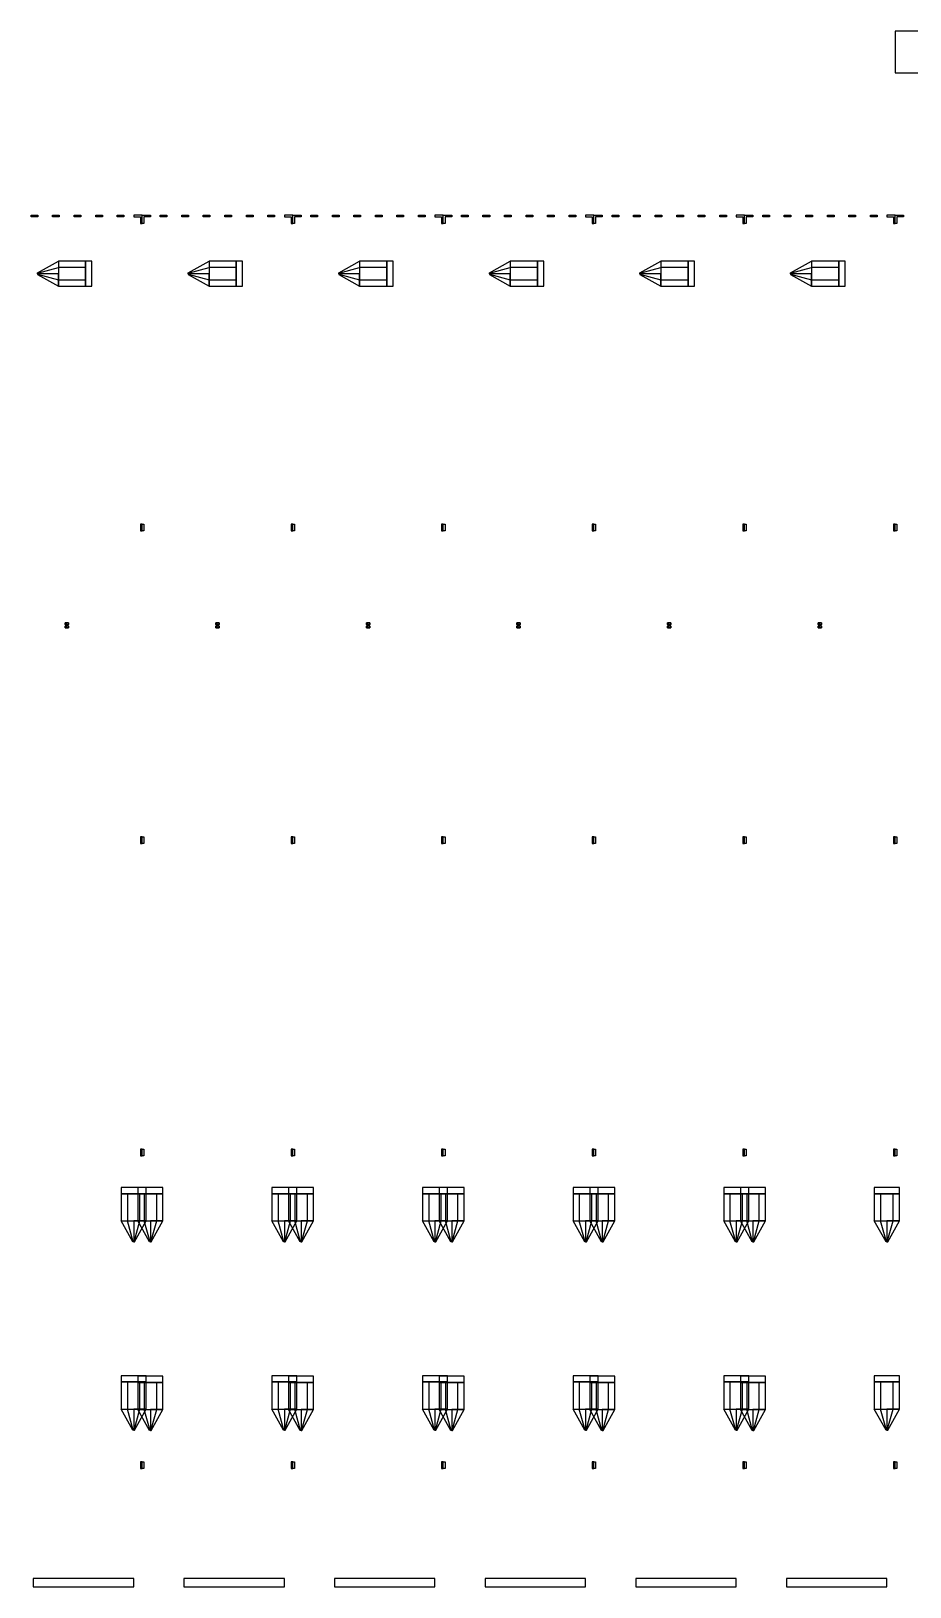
# Model space of a CAD drawing. Extents: x -50899 to 50899, y -48295 to 50898.
# Drawn here: x 4974 to 15475, y -29475 to -10875 of the extents above; entities that cross this region are included whole.
import ezdxf

# ---------------------------------------------------------------- set-up
doc = ezdxf.new("R2010")
doc.units = 0
doc.layers.add('GAP', color=1, linetype='continuous')
doc.layers.add('PIN', color=3, linetype='continuous')

# ---------------------------------------------------------------- blocks, each defined once
blk = doc.blocks.new('Q18GAP')
for points in [[(2500, 25350), (2250, 25350), (2250, 25360), (2500, 25500), (2500, 25350)], [(2500, 25350), (2250, 25350), (2250, 25360), (2500, 25500), (2500, 25350)], [(2825, 25500), (2500, 25500), (2500, 25200), (2825, 25200), (2825, 25500)], [(2825, 25500), (2500, 25500), (2500, 25200), (2825, 25200), (2825, 25500)], [(2900, 25500), (2825, 25500), (2825, 25200), (2900, 25200), (2900, 25500)], [(2900, 25500), (2825, 25500), (2825, 25200), (2900, 25200), (2900, 25500)], [(2500, 25350), (2250, 25350), (2250, 25340), (2500, 25200), (2500, 25350)], [(2500, 25350), (2250, 25350), (2250, 25340), (2500, 25200), (2500, 25350)], [(3250, 14425), (3250, 14350), (3550, 14350), (3550, 14425), (3250, 14425)], [(3250, 14425), (3250, 14350), (3550, 14350), (3550, 14425), (3250, 14425)], [(3250, 14350), (3250, 14025), (3550, 14025), (3550, 14350), (3250, 14350)], [(3250, 14350), (3250, 14025), (3550, 14025), (3550, 14350), (3250, 14350)], [(3400, 14025), (3400, 13775), (3390, 13775), (3250, 14025), (3400, 14025)], [(3400, 14025), (3400, 13775), (3390, 13775), (3250, 14025), (3400, 14025)], [(3400, 14025), (3400, 13775), (3410, 13775), (3550, 14025), (3400, 14025)], [(3400, 14025), (3400, 13775), (3410, 13775), (3550, 14025), (3400, 14025)], [(3250, 12175), (3250, 12100), (3550, 12100), (3550, 12175), (3250, 12175)], [(3250, 12175), (3250, 12100), (3550, 12100), (3550, 12175), (3250, 12175)], [(3250, 12100), (3250, 11775), (3550, 11775), (3550, 12100), (3250, 12100)], [(3250, 12100), (3250, 11775), (3550, 11775), (3550, 12100), (3250, 12100)], [(3400, 11775), (3400, 11525), (3390, 11525), (3250, 11775), (3400, 11775)], [(3400, 11775), (3400, 11525), (3390, 11525), (3250, 11775), (3400, 11775)], [(3400, 11775), (3400, 11525), (3410, 11525), (3550, 11775), (3400, 11775)], [(3400, 11775), (3400, 11525), (3410, 11525), (3550, 11775), (3400, 11775)]]:
    blk.add_lwpolyline(points)
blk = doc.blocks.new('Q18PIN')
for points in [[(2500, 25350), (2250, 25350), (2250, 25355), (2500, 25425), (2500, 25350)], [(2500, 25350), (2250, 25350), (2250, 25355), (2500, 25425), (2500, 25350)], [(2500, 25350), (2250, 25350), (2250, 25345), (2500, 25275), (2500, 25350)], [(2500, 25350), (2250, 25350), (2250, 25345), (2500, 25275), (2500, 25350)], [(2825, 25425), (2500, 25425), (2500, 25275), (2825, 25275), (2825, 25425)], [(2825, 25425), (2500, 25425), (2500, 25275), (2825, 25275), (2825, 25425)], [(3325, 14350), (3325, 14025), (3475, 14025), (3475, 14350), (3325, 14350)], [(3325, 14350), (3325, 14025), (3475, 14025), (3475, 14350), (3325, 14350)], [(3400, 14025), (3400, 13775), (3395, 13775), (3325, 14025), (3400, 14025)], [(3400, 14025), (3400, 13775), (3395, 13775), (3325, 14025), (3400, 14025)], [(3400, 14025), (3400, 13775), (3405, 13775), (3475, 14025), (3400, 14025)], [(3400, 14025), (3400, 13775), (3405, 13775), (3475, 14025), (3400, 14025)], [(3325, 12100), (3325, 11775), (3475, 11775), (3475, 12100), (3325, 12100)], [(3325, 12100), (3325, 11775), (3475, 11775), (3475, 12100), (3325, 12100)], [(3400, 11775), (3400, 11525), (3395, 11525), (3325, 11775), (3400, 11775)], [(3400, 11775), (3400, 11525), (3395, 11525), (3325, 11775), (3400, 11775)], [(3400, 11775), (3400, 11525), (3405, 11525), (3475, 11775), (3400, 11775)], [(3400, 11775), (3400, 11525), (3405, 11525), (3475, 11775), (3400, 11775)]]:
    blk.add_lwpolyline(points)
blk = doc.blocks.new('Q19')
at = {"layer": 'GAP'}
for points in [[(374, 26050), (454, 26050), (454, 26030), (374, 26030), (374, 26050)], [(631, 26050), (711, 26050), (711, 26030), (631, 26030), (631, 26050)], [(889, 26050), (969, 26050), (969, 26030), (889, 26030), (889, 26050)], [(1146, 26050), (1226, 26050), (1226, 26030), (1146, 26030), (1146, 26050)], [(1403, 26050), (1483, 26050), (1483, 26030), (1403, 26030), (1403, 26050)], [(1700, 26050), (1600, 26050), (1600, 26030), (1680, 26030), (1680, 25950), (1700, 25950), (1700, 26050)], [(1700, 22274), (1700, 22354), (1680, 22354), (1680, 22274), (1700, 22274)], [(1700, 18539), (1700, 18619), (1680, 18619), (1680, 18539), (1700, 18539)], [(1700, 14803), (1700, 14883), (1680, 14883), (1680, 14803), (1700, 14803)], [(1700, 11067), (1700, 11147), (1680, 11147), (1680, 11067), (1700, 11067)]]:
    blk.add_lwpolyline(points, dxfattribs=at)
blk = doc.blocks.new('Q19GAP')
for points in [[(2500, 25350), (2250, 25350), (2250, 25360), (2500, 25500), (2500, 25350)], [(2500, 25350), (2250, 25350), (2250, 25360), (2500, 25500), (2500, 25350)], [(2825, 25500), (2500, 25500), (2500, 25200), (2825, 25200), (2825, 25500)], [(2825, 25500), (2500, 25500), (2500, 25200), (2825, 25200), (2825, 25500)], [(2900, 25500), (2825, 25500), (2825, 25200), (2900, 25200), (2900, 25500)], [(2900, 25500), (2825, 25500), (2825, 25200), (2900, 25200), (2900, 25500)], [(2500, 25350), (2250, 25350), (2250, 25340), (2500, 25200), (2500, 25350)], [(2500, 25350), (2250, 25350), (2250, 25340), (2500, 25200), (2500, 25350)], [(780, 21156), (780, 21176), (780, 21176), (780, 21156), (780, 21156)], [(820, 21176), (820, 21176), (780, 21176), (780, 21176), (820, 21176)], [(798, 21146), (780, 21156), (780, 21156), (797, 21146), (798, 21146)], [(780, 21134), (800, 21144), (799, 21144), (780, 21134), (780, 21134)], [(780, 21114), (780, 21134), (780, 21134), (780, 21114), (780, 21114)], [(820, 21114), (820, 21114), (780, 21114), (780, 21114), (820, 21114)], [(803, 21146), (803, 21146), (797, 21146), (797, 21146), (803, 21146)], [(800, 21144), (800, 21146), (799, 21146), (799, 21144), (800, 21144)], [(800, 21144), (800, 21146), (801, 21146), (801, 21144), (800, 21144)], [(820, 21134), (800, 21144), (801, 21144), (820, 21134), (820, 21134)], [(802, 21146), (820, 21156), (820, 21156), (803, 21146), (802, 21146)], [(820, 21156), (820, 21176), (820, 21176), (820, 21156), (820, 21156)], [(820, 21114), (820, 21134), (820, 21134), (820, 21114), (820, 21114)], [(3250, 14425), (3250, 14350), (3550, 14350), (3550, 14425), (3250, 14425)], [(3250, 14425), (3250, 14350), (3550, 14350), (3550, 14425), (3250, 14425)], [(3250, 14350), (3250, 14025), (3550, 14025), (3550, 14350), (3250, 14350)], [(3250, 14350), (3250, 14025), (3550, 14025), (3550, 14350), (3250, 14350)], [(3400, 14025), (3400, 13775), (3390, 13775), (3250, 14025), (3400, 14025)], [(3400, 14025), (3400, 13775), (3390, 13775), (3250, 14025), (3400, 14025)], [(3400, 14025), (3400, 13775), (3410, 13775), (3550, 14025), (3400, 14025)], [(3400, 14025), (3400, 13775), (3410, 13775), (3550, 14025), (3400, 14025)], [(3250, 12175), (3250, 12100), (3550, 12100), (3550, 12175), (3250, 12175)], [(3250, 12175), (3250, 12100), (3550, 12100), (3550, 12175), (3250, 12175)], [(3250, 12100), (3250, 11775), (3550, 11775), (3550, 12100), (3250, 12100)], [(3250, 12100), (3250, 11775), (3550, 11775), (3550, 12100), (3250, 12100)], [(3400, 11775), (3400, 11525), (3390, 11525), (3250, 11775), (3400, 11775)], [(3400, 11775), (3400, 11525), (3390, 11525), (3250, 11775), (3400, 11775)], [(3400, 11775), (3400, 11525), (3410, 11525), (3550, 11775), (3400, 11775)], [(3400, 11775), (3400, 11525), (3410, 11525), (3550, 11775), (3400, 11775)], [(400, 9750), (400, 9650), (1600, 9650), (1600, 9750), (400, 9750)]]:
    blk.add_lwpolyline(points)
blk = doc.blocks.new('Q19PIN')
for points in [[(2500, 25350), (2250, 25350), (2250, 25355), (2500, 25425), (2500, 25350)], [(2500, 25350), (2250, 25350), (2250, 25355), (2500, 25425), (2500, 25350)], [(2500, 25350), (2250, 25350), (2250, 25345), (2500, 25275), (2500, 25350)], [(2500, 25350), (2250, 25350), (2250, 25345), (2500, 25275), (2500, 25350)], [(2825, 25425), (2500, 25425), (2500, 25275), (2825, 25275), (2825, 25425)], [(2825, 25425), (2500, 25425), (2500, 25275), (2825, 25275), (2825, 25425)], [(820, 21156.2), (820, 21176.2), (780, 21176.2), (780, 21156.2), (820, 21156.2)], [(800, 21146.2), (800, 21156.2), (780, 21156.2), (797.5, 21146.2), (800, 21146.2)], [(800, 21134), (800, 21144), (799.605, 21144), (780, 21134), (800, 21134)], [(820, 21114), (820, 21134), (780, 21134), (780, 21114), (820, 21114)], [(800.395, 21144), (800.395, 21146), (799.605, 21146), (799.605, 21144), (800.395, 21144)], [(800, 21146.2), (800, 21156.2), (820, 21156.2), (802.5, 21146.2), (800, 21146.2)], [(800, 21134), (800, 21144), (800.395, 21144), (820, 21134), (800, 21134)], [(3325, 14350), (3325, 14025), (3475, 14025), (3475, 14350), (3325, 14350)], [(3325, 14350), (3325, 14025), (3475, 14025), (3475, 14350), (3325, 14350)], [(3400, 14025), (3400, 13775), (3395, 13775), (3325, 14025), (3400, 14025)], [(3400, 14025), (3400, 13775), (3395, 13775), (3325, 14025), (3400, 14025)], [(3400, 14025), (3400, 13775), (3405, 13775), (3475, 14025), (3400, 14025)], [(3400, 14025), (3400, 13775), (3405, 13775), (3475, 14025), (3400, 14025)], [(3325, 12100), (3325, 11775), (3475, 11775), (3475, 12100), (3325, 12100)], [(3325, 12100), (3325, 11775), (3475, 11775), (3475, 12100), (3325, 12100)], [(3400, 11775), (3400, 11525), (3395, 11525), (3325, 11775), (3400, 11775)], [(3400, 11775), (3400, 11525), (3395, 11525), (3325, 11775), (3400, 11775)], [(3400, 11775), (3400, 11525), (3405, 11525), (3475, 11775), (3400, 11775)], [(3400, 11775), (3400, 11525), (3405, 11525), (3475, 11775), (3400, 11775)]]:
    blk.add_lwpolyline(points)
blk = doc.blocks.new('Q20')
at = {"layer": 'GAP'}
for points in [[(-100, 26050), (0, 26050), (0, 26030), (-80, 26030), (-80, 25950), (-100, 25950), (-100, 26050)], [(117, 26050), (197, 26050), (197, 26030), (117, 26030), (117, 26050)], [(374, 26050), (454, 26050), (454, 26030), (374, 26030), (374, 26050)], [(631, 26050), (711, 26050), (711, 26030), (631, 26030), (631, 26050)], [(889, 26050), (969, 26050), (969, 26030), (889, 26030), (889, 26050)], [(1146, 26050), (1226, 26050), (1226, 26030), (1146, 26030), (1146, 26050)], [(1403, 26050), (1483, 26050), (1483, 26030), (1403, 26030), (1403, 26050)], [(1700, 26050), (1600, 26050), (1600, 26030), (1680, 26030), (1680, 25950), (1700, 25950), (1700, 26050)], [(-100, 22274), (-100, 22354), (-80, 22354), (-80, 22274), (-100, 22274)], [(1700, 22274), (1700, 22354), (1680, 22354), (1680, 22274), (1700, 22274)], [(-100, 18539), (-100, 18619), (-80, 18619), (-80, 18539), (-100, 18539)], [(1700, 18539), (1700, 18619), (1680, 18619), (1680, 18539), (1700, 18539)], [(-100, 14803), (-100, 14883), (-80, 14883), (-80, 14803), (-100, 14803)], [(1700, 14803), (1700, 14883), (1680, 14883), (1680, 14803), (1700, 14803)], [(-100, 11067), (-100, 11147), (-80, 11147), (-80, 11067), (-100, 11067)], [(1700, 11067), (1700, 11147), (1680, 11147), (1680, 11067), (1700, 11067)]]:
    blk.add_lwpolyline(points, dxfattribs=at)
blk = doc.blocks.new('Q20GAP')
for points in [[(2500, 25350), (2250, 25350), (2250, 25360), (2500, 25500), (2500, 25350)], [(2500, 25350), (2250, 25350), (2250, 25360), (2500, 25500), (2500, 25350)], [(2825, 25500), (2500, 25500), (2500, 25200), (2825, 25200), (2825, 25500)], [(2825, 25500), (2500, 25500), (2500, 25200), (2825, 25200), (2825, 25500)], [(2900, 25500), (2825, 25500), (2825, 25200), (2900, 25200), (2900, 25500)], [(2900, 25500), (2825, 25500), (2825, 25200), (2900, 25200), (2900, 25500)], [(2500, 25350), (2250, 25350), (2250, 25340), (2500, 25200), (2500, 25350)], [(2500, 25350), (2250, 25350), (2250, 25340), (2500, 25200), (2500, 25350)], [(780, 21156), (780, 21176), (780, 21176), (780, 21156), (780, 21156)], [(820, 21176), (820, 21176), (780, 21176), (780, 21176), (820, 21176)], [(798, 21146), (780, 21156), (780, 21156), (797, 21146), (798, 21146)], [(780, 21134), (800, 21144), (799, 21144), (780, 21134), (780, 21134)], [(780, 21114), (780, 21134), (780, 21134), (780, 21114), (780, 21114)], [(820, 21114), (820, 21114), (780, 21114), (780, 21114), (820, 21114)], [(803, 21146), (803, 21146), (797, 21146), (797, 21146), (803, 21146)], [(800, 21144), (800, 21146), (799, 21146), (799, 21144), (800, 21144)], [(800, 21144), (800, 21146), (801, 21146), (801, 21144), (800, 21144)], [(820, 21134), (800, 21144), (801, 21144), (820, 21134), (820, 21134)], [(802, 21146), (820, 21156), (820, 21156), (803, 21146), (802, 21146)], [(820, 21156), (820, 21176), (820, 21176), (820, 21156), (820, 21156)], [(820, 21114), (820, 21134), (820, 21134), (820, 21114), (820, 21114)], [(3250, 14425), (3250, 14350), (3550, 14350), (3550, 14425), (3250, 14425)], [(3250, 14425), (3250, 14350), (3550, 14350), (3550, 14425), (3250, 14425)], [(3250, 14350), (3250, 14025), (3550, 14025), (3550, 14350), (3250, 14350)], [(3250, 14350), (3250, 14025), (3550, 14025), (3550, 14350), (3250, 14350)], [(3400, 14025), (3400, 13775), (3390, 13775), (3250, 14025), (3400, 14025)], [(3400, 14025), (3400, 13775), (3390, 13775), (3250, 14025), (3400, 14025)], [(3400, 14025), (3400, 13775), (3410, 13775), (3550, 14025), (3400, 14025)], [(3400, 14025), (3400, 13775), (3410, 13775), (3550, 14025), (3400, 14025)], [(3250, 12175), (3250, 12100), (3550, 12100), (3550, 12175), (3250, 12175)], [(3250, 12175), (3250, 12100), (3550, 12100), (3550, 12175), (3250, 12175)], [(3250, 12100), (3250, 11775), (3550, 11775), (3550, 12100), (3250, 12100)], [(3250, 12100), (3250, 11775), (3550, 11775), (3550, 12100), (3250, 12100)], [(3400, 11775), (3400, 11525), (3390, 11525), (3250, 11775), (3400, 11775)], [(3400, 11775), (3400, 11525), (3390, 11525), (3250, 11775), (3400, 11775)], [(3400, 11775), (3400, 11525), (3410, 11525), (3550, 11775), (3400, 11775)], [(3400, 11775), (3400, 11525), (3410, 11525), (3550, 11775), (3400, 11775)], [(400, 9750), (400, 9650), (1600, 9650), (1600, 9750), (400, 9750)]]:
    blk.add_lwpolyline(points)
blk = doc.blocks.new('Q20PIN')
for points in [[(2500, 25350), (2250, 25350), (2250, 25355), (2500, 25425), (2500, 25350)], [(2500, 25350), (2250, 25350), (2250, 25355), (2500, 25425), (2500, 25350)], [(2500, 25350), (2250, 25350), (2250, 25345), (2500, 25275), (2500, 25350)], [(2500, 25350), (2250, 25350), (2250, 25345), (2500, 25275), (2500, 25350)], [(2825, 25425), (2500, 25425), (2500, 25275), (2825, 25275), (2825, 25425)], [(2825, 25425), (2500, 25425), (2500, 25275), (2825, 25275), (2825, 25425)], [(820, 21156.15), (820, 21176.15), (780, 21176.15), (780, 21156.15), (820, 21156.15)], [(800, 21146.15), (800, 21156.15), (780, 21156.15), (797.5, 21146.15), (800, 21146.15)], [(800, 21134), (800, 21144), (799.605, 21144), (780, 21134), (800, 21134)], [(820, 21114), (820, 21134), (780, 21134), (780, 21114), (820, 21114)], [(800.395, 21144), (800.395, 21146), (799.605, 21146), (799.605, 21144), (800.395, 21144)], [(800, 21146.15), (800, 21156.15), (820, 21156.15), (802.5, 21146.15), (800, 21146.15)], [(800, 21134), (800, 21144), (800.395, 21144), (820, 21134), (800, 21134)], [(3325, 14350), (3325, 14025), (3475, 14025), (3475, 14350), (3325, 14350)], [(3325, 14350), (3325, 14025), (3475, 14025), (3475, 14350), (3325, 14350)], [(3400, 14025), (3400, 13775), (3395, 13775), (3325, 14025), (3400, 14025)], [(3400, 14025), (3400, 13775), (3395, 13775), (3325, 14025), (3400, 14025)], [(3400, 14025), (3400, 13775), (3405, 13775), (3475, 14025), (3400, 14025)], [(3400, 14025), (3400, 13775), (3405, 13775), (3475, 14025), (3400, 14025)], [(3325, 12100), (3325, 11775), (3475, 11775), (3475, 12100), (3325, 12100)], [(3325, 12100), (3325, 11775), (3475, 11775), (3475, 12100), (3325, 12100)], [(3400, 11775), (3400, 11525), (3395, 11525), (3325, 11775), (3400, 11775)], [(3400, 11775), (3400, 11525), (3395, 11525), (3325, 11775), (3400, 11775)], [(3400, 11775), (3400, 11525), (3405, 11525), (3475, 11775), (3400, 11775)], [(3400, 11775), (3400, 11525), (3405, 11525), (3475, 11775), (3400, 11775)]]:
    blk.add_lwpolyline(points)
blk = doc.blocks.new('Q21')
at = {"layer": 'GAP'}
for points in [[(-100, 26050), (0, 26050), (0, 26030), (-80, 26030), (-80, 25950), (-100, 25950), (-100, 26050)], [(117, 26050), (197, 26050), (197, 26030), (117, 26030), (117, 26050)], [(374, 26050), (454, 26050), (454, 26030), (374, 26030), (374, 26050)], [(631, 26050), (711, 26050), (711, 26030), (631, 26030), (631, 26050)], [(889, 26050), (969, 26050), (969, 26030), (889, 26030), (889, 26050)], [(1146, 26050), (1226, 26050), (1226, 26030), (1146, 26030), (1146, 26050)], [(1403, 26050), (1483, 26050), (1483, 26030), (1403, 26030), (1403, 26050)], [(1700, 26050), (1600, 26050), (1600, 26030), (1680, 26030), (1680, 25950), (1700, 25950), (1700, 26050)], [(-100, 22274), (-100, 22354), (-80, 22354), (-80, 22274), (-100, 22274)], [(1700, 22274), (1700, 22354), (1680, 22354), (1680, 22274), (1700, 22274)], [(-100, 18539), (-100, 18619), (-80, 18619), (-80, 18539), (-100, 18539)], [(1700, 18539), (1700, 18619), (1680, 18619), (1680, 18539), (1700, 18539)], [(-100, 14803), (-100, 14883), (-80, 14883), (-80, 14803), (-100, 14803)], [(1700, 14803), (1700, 14883), (1680, 14883), (1680, 14803), (1700, 14803)], [(-100, 11067), (-100, 11147), (-80, 11147), (-80, 11067), (-100, 11067)], [(1700, 11067), (1700, 11147), (1680, 11147), (1680, 11067), (1700, 11067)]]:
    blk.add_lwpolyline(points, dxfattribs=at)
blk = doc.blocks.new('Q21GAP')
for points in [[(2500, 25350), (2250, 25350), (2250, 25360), (2500, 25500), (2500, 25350)], [(2500, 25350), (2250, 25350), (2250, 25360), (2500, 25500), (2500, 25350)], [(2825, 25500), (2500, 25500), (2500, 25200), (2825, 25200), (2825, 25500)], [(2825, 25500), (2500, 25500), (2500, 25200), (2825, 25200), (2825, 25500)], [(2900, 25500), (2825, 25500), (2825, 25200), (2900, 25200), (2900, 25500)], [(2900, 25500), (2825, 25500), (2825, 25200), (2900, 25200), (2900, 25500)], [(2500, 25350), (2250, 25350), (2250, 25340), (2500, 25200), (2500, 25350)], [(2500, 25350), (2250, 25350), (2250, 25340), (2500, 25200), (2500, 25350)], [(780, 21156), (780, 21176), (780, 21176), (780, 21156), (780, 21156)], [(820, 21176), (820, 21176), (780, 21176), (780, 21176), (820, 21176)], [(798, 21146), (780, 21156), (780, 21156), (797, 21146), (798, 21146)], [(780, 21134), (800, 21144), (799, 21144), (780, 21134), (780, 21134)], [(780, 21114), (780, 21134), (780, 21134), (780, 21114), (780, 21114)], [(820, 21114), (820, 21114), (780, 21114), (780, 21114), (820, 21114)], [(803, 21146), (803, 21146), (797, 21146), (797, 21146), (803, 21146)], [(800, 21144), (800, 21146), (799, 21146), (799, 21144), (800, 21144)], [(800, 21144), (800, 21146), (801, 21146), (801, 21144), (800, 21144)], [(820, 21134), (800, 21144), (801, 21144), (820, 21134), (820, 21134)], [(802, 21146), (820, 21156), (820, 21156), (803, 21146), (802, 21146)], [(820, 21156), (820, 21176), (820, 21176), (820, 21156), (820, 21156)], [(820, 21114), (820, 21134), (820, 21134), (820, 21114), (820, 21114)], [(-1950, 14425), (-1950, 14350), (-1650, 14350), (-1650, 14425), (-1950, 14425)], [(-1950, 14425), (-1950, 14350), (-1650, 14350), (-1650, 14425), (-1950, 14425)], [(-1950, 14350), (-1950, 14025), (-1650, 14025), (-1650, 14350), (-1950, 14350)], [(-1950, 14350), (-1950, 14025), (-1650, 14025), (-1650, 14350), (-1950, 14350)], [(3250, 14425), (3250, 14350), (3550, 14350), (3550, 14425), (3250, 14425)], [(3250, 14425), (3250, 14350), (3550, 14350), (3550, 14425), (3250, 14425)], [(3250, 14350), (3250, 14025), (3550, 14025), (3550, 14350), (3250, 14350)], [(3250, 14350), (3250, 14025), (3550, 14025), (3550, 14350), (3250, 14350)], [(-1800, 14025), (-1800, 13775), (-1810, 13775), (-1950, 14025), (-1800, 14025)], [(-1800, 14025), (-1800, 13775), (-1810, 13775), (-1950, 14025), (-1800, 14025)], [(-1800, 14025), (-1800, 13775), (-1790, 13775), (-1650, 14025), (-1800, 14025)], [(-1800, 14025), (-1800, 13775), (-1790, 13775), (-1650, 14025), (-1800, 14025)], [(3400, 14025), (3400, 13775), (3390, 13775), (3250, 14025), (3400, 14025)], [(3400, 14025), (3400, 13775), (3390, 13775), (3250, 14025), (3400, 14025)], [(3400, 14025), (3400, 13775), (3410, 13775), (3550, 14025), (3400, 14025)], [(3400, 14025), (3400, 13775), (3410, 13775), (3550, 14025), (3400, 14025)], [(-1950, 12170), (-1950, 12095), (-1650, 12095), (-1650, 12170), (-1950, 12170)], [(-1950, 12170), (-1950, 12095), (-1650, 12095), (-1650, 12170), (-1950, 12170)], [(-1950, 12095), (-1950, 11770), (-1650, 11770), (-1650, 12095), (-1950, 12095)], [(-1950, 12095), (-1950, 11770), (-1650, 11770), (-1650, 12095), (-1950, 12095)], [(3250, 12175), (3250, 12100), (3550, 12100), (3550, 12175), (3250, 12175)], [(3250, 12175), (3250, 12100), (3550, 12100), (3550, 12175), (3250, 12175)], [(3250, 12100), (3250, 11775), (3550, 11775), (3550, 12100), (3250, 12100)], [(3250, 12100), (3250, 11775), (3550, 11775), (3550, 12100), (3250, 12100)], [(-1800, 11770), (-1800, 11520), (-1810, 11520), (-1950, 11770), (-1800, 11770)], [(-1800, 11770), (-1800, 11520), (-1810, 11520), (-1950, 11770), (-1800, 11770)], [(-1800, 11770), (-1800, 11520), (-1790, 11520), (-1650, 11770), (-1800, 11770)], [(-1800, 11770), (-1800, 11520), (-1790, 11520), (-1650, 11770), (-1800, 11770)], [(3400, 11775), (3400, 11525), (3390, 11525), (3250, 11775), (3400, 11775)], [(3400, 11775), (3400, 11525), (3390, 11525), (3250, 11775), (3400, 11775)], [(3400, 11775), (3400, 11525), (3410, 11525), (3550, 11775), (3400, 11775)], [(3400, 11775), (3400, 11525), (3410, 11525), (3550, 11775), (3400, 11775)], [(400, 9750), (400, 9650), (1600, 9650), (1600, 9750), (400, 9750)]]:
    blk.add_lwpolyline(points)
blk = doc.blocks.new('Q21PIN')
for points in [[(2500, 25350), (2250, 25350), (2250, 25355), (2500, 25425), (2500, 25350)], [(2500, 25350), (2250, 25350), (2250, 25355), (2500, 25425), (2500, 25350)], [(2500, 25350), (2250, 25350), (2250, 25345), (2500, 25275), (2500, 25350)], [(2500, 25350), (2250, 25350), (2250, 25345), (2500, 25275), (2500, 25350)], [(2825, 25425), (2500, 25425), (2500, 25275), (2825, 25275), (2825, 25425)], [(2825, 25425), (2500, 25425), (2500, 25275), (2825, 25275), (2825, 25425)], [(820, 21156.2), (820, 21176.2), (780, 21176.2), (780, 21156.2), (820, 21156.2)], [(800, 21146.2), (800, 21156.2), (780, 21156.2), (797.5, 21146.2), (800, 21146.2)], [(800, 21134), (800, 21144), (799.575, 21144), (780, 21134), (800, 21134)], [(820, 21114), (820, 21134), (780, 21134), (780, 21114), (820, 21114)], [(800.425, 21144), (800.425, 21146), (799.575, 21146), (799.575, 21144), (800.425, 21144)], [(800, 21146.2), (800, 21156.2), (820, 21156.2), (802.5, 21146.2), (800, 21146.2)], [(800, 21134), (800, 21144), (800.425, 21144), (820, 21134), (800, 21134)], [(-1875, 14350), (-1875, 14025), (-1725, 14025), (-1725, 14350), (-1875, 14350)], [(-1875, 14350), (-1875, 14025), (-1725, 14025), (-1725, 14350), (-1875, 14350)], [(3325, 14350), (3325, 14025), (3475, 14025), (3475, 14350), (3325, 14350)], [(3325, 14350), (3325, 14025), (3475, 14025), (3475, 14350), (3325, 14350)], [(-1800, 14025), (-1800, 13775), (-1805, 13775), (-1875, 14025), (-1800, 14025)], [(-1800, 14025), (-1800, 13775), (-1805, 13775), (-1875, 14025), (-1800, 14025)], [(-1800, 14025), (-1800, 13775), (-1795, 13775), (-1725, 14025), (-1800, 14025)], [(-1800, 14025), (-1800, 13775), (-1795, 13775), (-1725, 14025), (-1800, 14025)], [(3400, 14025), (3400, 13775), (3395, 13775), (3325, 14025), (3400, 14025)], [(3400, 14025), (3400, 13775), (3395, 13775), (3325, 14025), (3400, 14025)], [(3400, 14025), (3400, 13775), (3405, 13775), (3475, 14025), (3400, 14025)], [(3400, 14025), (3400, 13775), (3405, 13775), (3475, 14025), (3400, 14025)], [(-1875, 12095), (-1875, 11770), (-1725, 11770), (-1725, 12095), (-1875, 12095)], [(-1875, 12095), (-1875, 11770), (-1725, 11770), (-1725, 12095), (-1875, 12095)], [(3325, 12100), (3325, 11775), (3475, 11775), (3475, 12100), (3325, 12100)], [(3325, 12100), (3325, 11775), (3475, 11775), (3475, 12100), (3325, 12100)], [(-1800, 11770), (-1800, 11520), (-1805, 11520), (-1875, 11770), (-1800, 11770)], [(-1800, 11770), (-1800, 11520), (-1805, 11520), (-1875, 11770), (-1800, 11770)], [(-1800, 11770), (-1800, 11520), (-1795, 11520), (-1725, 11770), (-1800, 11770)], [(-1800, 11770), (-1800, 11520), (-1795, 11520), (-1725, 11770), (-1800, 11770)], [(3400, 11775), (3400, 11525), (3395, 11525), (3325, 11775), (3400, 11775)], [(3400, 11775), (3400, 11525), (3395, 11525), (3325, 11775), (3400, 11775)], [(3400, 11775), (3400, 11525), (3405, 11525), (3475, 11775), (3400, 11775)], [(3400, 11775), (3400, 11525), (3405, 11525), (3475, 11775), (3400, 11775)]]:
    blk.add_lwpolyline(points)
blk = doc.blocks.new('Q22')
at = {"layer": 'GAP'}
for points in [[(-100, 26050), (0, 26050), (0, 26030), (-80, 26030), (-80, 25950), (-100, 25950), (-100, 26050)], [(117, 26050), (197, 26050), (197, 26030), (117, 26030), (117, 26050)], [(374, 26050), (454, 26050), (454, 26030), (374, 26030), (374, 26050)], [(631, 26050), (711, 26050), (711, 26030), (631, 26030), (631, 26050)], [(889, 26050), (969, 26050), (969, 26030), (889, 26030), (889, 26050)], [(1146, 26050), (1226, 26050), (1226, 26030), (1146, 26030), (1146, 26050)], [(1403, 26050), (1483, 26050), (1483, 26030), (1403, 26030), (1403, 26050)], [(1700, 26050), (1600, 26050), (1600, 26030), (1680, 26030), (1680, 25950), (1700, 25950), (1700, 26050)], [(-100, 22274), (-100, 22354), (-80, 22354), (-80, 22274), (-100, 22274)], [(1700, 22274), (1700, 22354), (1680, 22354), (1680, 22274), (1700, 22274)], [(-100, 18539), (-100, 18619), (-80, 18619), (-80, 18539), (-100, 18539)], [(1700, 18539), (1700, 18619), (1680, 18619), (1680, 18539), (1700, 18539)], [(-100, 14803), (-100, 14883), (-80, 14883), (-80, 14803), (-100, 14803)], [(1700, 14803), (1700, 14883), (1680, 14883), (1680, 14803), (1700, 14803)], [(-100, 11067), (-100, 11147), (-80, 11147), (-80, 11067), (-100, 11067)], [(1700, 11067), (1700, 11147), (1680, 11147), (1680, 11067), (1700, 11067)]]:
    blk.add_lwpolyline(points, dxfattribs=at)
blk = doc.blocks.new('Q22GAP')
for points in [[(2500, 25350), (2250, 25350), (2250, 25360), (2500, 25500), (2500, 25350)], [(2500, 25350), (2250, 25350), (2250, 25360), (2500, 25500), (2500, 25350)], [(2825, 25500), (2500, 25500), (2500, 25200), (2825, 25200), (2825, 25500)], [(2825, 25500), (2500, 25500), (2500, 25200), (2825, 25200), (2825, 25500)], [(2900, 25500), (2825, 25500), (2825, 25200), (2900, 25200), (2900, 25500)], [(2900, 25500), (2825, 25500), (2825, 25200), (2900, 25200), (2900, 25500)], [(2500, 25350), (2250, 25350), (2250, 25340), (2500, 25200), (2500, 25350)], [(2500, 25350), (2250, 25350), (2250, 25340), (2500, 25200), (2500, 25350)], [(780, 21156), (780, 21176), (780, 21176), (780, 21156), (780, 21156)], [(820, 21176), (820, 21176), (780, 21176), (780, 21176), (820, 21176)], [(798, 21146), (780, 21156), (780, 21156), (797, 21146), (798, 21146)], [(780, 21134), (800, 21144), (799, 21144), (780, 21134), (780, 21134)], [(780, 21114), (780, 21134), (780, 21134), (780, 21114), (780, 21114)], [(820, 21114), (820, 21114), (780, 21114), (780, 21114), (820, 21114)], [(803, 21146), (803, 21146), (797, 21146), (797, 21146), (803, 21146)], [(800, 21144), (800, 21146), (799, 21146), (799, 21144), (800, 21144)], [(800, 21144), (800, 21146), (801, 21146), (801, 21144), (800, 21144)], [(820, 21134), (800, 21144), (801, 21144), (820, 21134), (820, 21134)], [(802, 21146), (820, 21156), (820, 21156), (803, 21146), (802, 21146)], [(820, 21156), (820, 21176), (820, 21176), (820, 21156), (820, 21156)], [(820, 21114), (820, 21134), (820, 21134), (820, 21114), (820, 21114)], [(-1950, 14425), (-1950, 14350), (-1650, 14350), (-1650, 14425), (-1950, 14425)], [(-1950, 14425), (-1950, 14350), (-1650, 14350), (-1650, 14425), (-1950, 14425)], [(-1950, 14350), (-1950, 14025), (-1650, 14025), (-1650, 14350), (-1950, 14350)], [(-1950, 14350), (-1950, 14025), (-1650, 14025), (-1650, 14350), (-1950, 14350)], [(3250, 14425), (3250, 14350), (3550, 14350), (3550, 14425), (3250, 14425)], [(3250, 14425), (3250, 14350), (3550, 14350), (3550, 14425), (3250, 14425)], [(3250, 14350), (3250, 14025), (3550, 14025), (3550, 14350), (3250, 14350)], [(3250, 14350), (3250, 14025), (3550, 14025), (3550, 14350), (3250, 14350)], [(-1800, 14025), (-1800, 13775), (-1810, 13775), (-1950, 14025), (-1800, 14025)], [(-1800, 14025), (-1800, 13775), (-1810, 13775), (-1950, 14025), (-1800, 14025)], [(-1800, 14025), (-1800, 13775), (-1790, 13775), (-1650, 14025), (-1800, 14025)], [(-1800, 14025), (-1800, 13775), (-1790, 13775), (-1650, 14025), (-1800, 14025)], [(3400, 14025), (3400, 13775), (3390, 13775), (3250, 14025), (3400, 14025)], [(3400, 14025), (3400, 13775), (3390, 13775), (3250, 14025), (3400, 14025)], [(3400, 14025), (3400, 13775), (3410, 13775), (3550, 14025), (3400, 14025)], [(3400, 14025), (3400, 13775), (3410, 13775), (3550, 14025), (3400, 14025)], [(-1950, 12170), (-1950, 12095), (-1650, 12095), (-1650, 12170), (-1950, 12170)], [(-1950, 12170), (-1950, 12095), (-1650, 12095), (-1650, 12170), (-1950, 12170)], [(-1950, 12095), (-1950, 11770), (-1650, 11770), (-1650, 12095), (-1950, 12095)], [(-1950, 12095), (-1950, 11770), (-1650, 11770), (-1650, 12095), (-1950, 12095)], [(3250, 12175), (3250, 12100), (3550, 12100), (3550, 12175), (3250, 12175)], [(3250, 12175), (3250, 12100), (3550, 12100), (3550, 12175), (3250, 12175)], [(3250, 12100), (3250, 11775), (3550, 11775), (3550, 12100), (3250, 12100)], [(3250, 12100), (3250, 11775), (3550, 11775), (3550, 12100), (3250, 12100)], [(-1800, 11770), (-1800, 11520), (-1810, 11520), (-1950, 11770), (-1800, 11770)], [(-1800, 11770), (-1800, 11520), (-1810, 11520), (-1950, 11770), (-1800, 11770)], [(-1800, 11770), (-1800, 11520), (-1790, 11520), (-1650, 11770), (-1800, 11770)], [(-1800, 11770), (-1800, 11520), (-1790, 11520), (-1650, 11770), (-1800, 11770)], [(3400, 11775), (3400, 11525), (3390, 11525), (3250, 11775), (3400, 11775)], [(3400, 11775), (3400, 11525), (3390, 11525), (3250, 11775), (3400, 11775)], [(3400, 11775), (3400, 11525), (3410, 11525), (3550, 11775), (3400, 11775)], [(3400, 11775), (3400, 11525), (3410, 11525), (3550, 11775), (3400, 11775)], [(400, 9750), (400, 9650), (1600, 9650), (1600, 9750), (400, 9750)]]:
    blk.add_lwpolyline(points)
blk = doc.blocks.new('Q22PIN')
for points in [[(2500, 25350), (2250, 25350), (2250, 25355), (2500, 25425), (2500, 25350)], [(2500, 25350), (2250, 25350), (2250, 25355), (2500, 25425), (2500, 25350)], [(2500, 25350), (2250, 25350), (2250, 25345), (2500, 25275), (2500, 25350)], [(2500, 25350), (2250, 25350), (2250, 25345), (2500, 25275), (2500, 25350)], [(2825, 25425), (2500, 25425), (2500, 25275), (2825, 25275), (2825, 25425)], [(2825, 25425), (2500, 25425), (2500, 25275), (2825, 25275), (2825, 25425)], [(820, 21156.15), (820, 21176.15), (780, 21176.15), (780, 21156.15), (820, 21156.15)], [(800, 21146.15), (800, 21156.15), (780, 21156.15), (797.5, 21146.15), (800, 21146.15)], [(800, 21134), (800, 21144), (799.575, 21144), (780, 21134), (800, 21134)], [(820, 21114), (820, 21134), (780, 21134), (780, 21114), (820, 21114)], [(800.425, 21144), (800.425, 21146), (799.575, 21146), (799.575, 21144), (800.425, 21144)], [(800, 21146.15), (800, 21156.15), (820, 21156.15), (802.5, 21146.15), (800, 21146.15)], [(800, 21134), (800, 21144), (800.425, 21144), (820, 21134), (800, 21134)], [(-1875, 14350), (-1875, 14025), (-1725, 14025), (-1725, 14350), (-1875, 14350)], [(-1875, 14350), (-1875, 14025), (-1725, 14025), (-1725, 14350), (-1875, 14350)], [(3325, 14350), (3325, 14025), (3475, 14025), (3475, 14350), (3325, 14350)], [(3325, 14350), (3325, 14025), (3475, 14025), (3475, 14350), (3325, 14350)], [(-1800, 14025), (-1800, 13775), (-1805, 13775), (-1875, 14025), (-1800, 14025)], [(-1800, 14025), (-1800, 13775), (-1805, 13775), (-1875, 14025), (-1800, 14025)], [(-1800, 14025), (-1800, 13775), (-1795, 13775), (-1725, 14025), (-1800, 14025)], [(-1800, 14025), (-1800, 13775), (-1795, 13775), (-1725, 14025), (-1800, 14025)], [(3400, 14025), (3400, 13775), (3395, 13775), (3325, 14025), (3400, 14025)], [(3400, 14025), (3400, 13775), (3395, 13775), (3325, 14025), (3400, 14025)], [(3400, 14025), (3400, 13775), (3405, 13775), (3475, 14025), (3400, 14025)], [(3400, 14025), (3400, 13775), (3405, 13775), (3475, 14025), (3400, 14025)], [(-1875, 12095), (-1875, 11770), (-1725, 11770), (-1725, 12095), (-1875, 12095)], [(-1875, 12095), (-1875, 11770), (-1725, 11770), (-1725, 12095), (-1875, 12095)], [(3325, 12100), (3325, 11775), (3475, 11775), (3475, 12100), (3325, 12100)], [(3325, 12100), (3325, 11775), (3475, 11775), (3475, 12100), (3325, 12100)], [(-1800, 11770), (-1800, 11520), (-1805, 11520), (-1875, 11770), (-1800, 11770)], [(-1800, 11770), (-1800, 11520), (-1805, 11520), (-1875, 11770), (-1800, 11770)], [(-1800, 11770), (-1800, 11520), (-1795, 11520), (-1725, 11770), (-1800, 11770)], [(-1800, 11770), (-1800, 11520), (-1795, 11520), (-1725, 11770), (-1800, 11770)], [(3400, 11775), (3400, 11525), (3395, 11525), (3325, 11775), (3400, 11775)], [(3400, 11775), (3400, 11525), (3395, 11525), (3325, 11775), (3400, 11775)], [(3400, 11775), (3400, 11525), (3405, 11525), (3475, 11775), (3400, 11775)], [(3400, 11775), (3400, 11525), (3405, 11525), (3475, 11775), (3400, 11775)]]:
    blk.add_lwpolyline(points)
blk = doc.blocks.new('Q23')
at = {"layer": 'GAP'}
for points in [[(-100, 26050), (0, 26050), (0, 26030), (-80, 26030), (-80, 25950), (-100, 25950), (-100, 26050)], [(117, 26050), (197, 26050), (197, 26030), (117, 26030), (117, 26050)], [(374, 26050), (454, 26050), (454, 26030), (374, 26030), (374, 26050)], [(631, 26050), (711, 26050), (711, 26030), (631, 26030), (631, 26050)], [(889, 26050), (969, 26050), (969, 26030), (889, 26030), (889, 26050)], [(1146, 26050), (1226, 26050), (1226, 26030), (1146, 26030), (1146, 26050)], [(1403, 26050), (1483, 26050), (1483, 26030), (1403, 26030), (1403, 26050)], [(1700, 26050), (1600, 26050), (1600, 26030), (1680, 26030), (1680, 25950), (1700, 25950), (1700, 26050)], [(-100, 22274), (-100, 22354), (-80, 22354), (-80, 22274), (-100, 22274)], [(1700, 22274), (1700, 22354), (1680, 22354), (1680, 22274), (1700, 22274)], [(-100, 18539), (-100, 18619), (-80, 18619), (-80, 18539), (-100, 18539)], [(1700, 18539), (1700, 18619), (1680, 18619), (1680, 18539), (1700, 18539)], [(-100, 14803), (-100, 14883), (-80, 14883), (-80, 14803), (-100, 14803)], [(1700, 14803), (1700, 14883), (1680, 14883), (1680, 14803), (1700, 14803)], [(-100, 11067), (-100, 11147), (-80, 11147), (-80, 11067), (-100, 11067)], [(1700, 11067), (1700, 11147), (1680, 11147), (1680, 11067), (1700, 11067)]]:
    blk.add_lwpolyline(points, dxfattribs=at)
blk = doc.blocks.new('Q23GAP')
for points in [[(2500, 25350), (2250, 25350), (2250, 25360), (2500, 25500), (2500, 25350)], [(2500, 25350), (2250, 25350), (2250, 25360), (2500, 25500), (2500, 25350)], [(2825, 25500), (2500, 25500), (2500, 25200), (2825, 25200), (2825, 25500)], [(2825, 25500), (2500, 25500), (2500, 25200), (2825, 25200), (2825, 25500)], [(2900, 25500), (2825, 25500), (2825, 25200), (2900, 25200), (2900, 25500)], [(2900, 25500), (2825, 25500), (2825, 25200), (2900, 25200), (2900, 25500)], [(2500, 25350), (2250, 25350), (2250, 25340), (2500, 25200), (2500, 25350)], [(2500, 25350), (2250, 25350), (2250, 25340), (2500, 25200), (2500, 25350)], [(780, 21156), (780, 21176), (780, 21176), (780, 21156), (780, 21156)], [(820, 21176), (820, 21176), (780, 21176), (780, 21176), (820, 21176)], [(798, 21146), (780, 21156), (780, 21156), (797, 21146), (798, 21146)], [(780, 21134), (800, 21144), (799, 21144), (780, 21134), (780, 21134)], [(780, 21114), (780, 21134), (780, 21134), (780, 21114), (780, 21114)], [(820, 21114), (820, 21114), (780, 21114), (780, 21114), (820, 21114)], [(803, 21146), (803, 21146), (797, 21146), (797, 21146), (803, 21146)], [(800, 21144), (800, 21146), (799, 21146), (799, 21144), (800, 21144)], [(800, 21144), (800, 21146), (801, 21146), (801, 21144), (800, 21144)], [(820, 21134), (800, 21144), (801, 21144), (820, 21134), (820, 21134)], [(802, 21146), (820, 21156), (820, 21156), (803, 21146), (802, 21146)], [(820, 21156), (820, 21176), (820, 21176), (820, 21156), (820, 21156)], [(820, 21114), (820, 21134), (820, 21134), (820, 21114), (820, 21114)], [(-1950, 14425), (-1950, 14350), (-1650, 14350), (-1650, 14425), (-1950, 14425)], [(-1950, 14425), (-1950, 14350), (-1650, 14350), (-1650, 14425), (-1950, 14425)], [(-1950, 14350), (-1950, 14025), (-1650, 14025), (-1650, 14350), (-1950, 14350)], [(-1950, 14350), (-1950, 14025), (-1650, 14025), (-1650, 14350), (-1950, 14350)], [(3250, 14425), (3250, 14350), (3550, 14350), (3550, 14425), (3250, 14425)], [(3250, 14425), (3250, 14350), (3550, 14350), (3550, 14425), (3250, 14425)], [(3250, 14350), (3250, 14025), (3550, 14025), (3550, 14350), (3250, 14350)], [(3250, 14350), (3250, 14025), (3550, 14025), (3550, 14350), (3250, 14350)], [(-1800, 14025), (-1800, 13775), (-1810, 13775), (-1950, 14025), (-1800, 14025)], [(-1800, 14025), (-1800, 13775), (-1810, 13775), (-1950, 14025), (-1800, 14025)], [(-1800, 14025), (-1800, 13775), (-1790, 13775), (-1650, 14025), (-1800, 14025)], [(-1800, 14025), (-1800, 13775), (-1790, 13775), (-1650, 14025), (-1800, 14025)], [(3400, 14025), (3400, 13775), (3390, 13775), (3250, 14025), (3400, 14025)], [(3400, 14025), (3400, 13775), (3390, 13775), (3250, 14025), (3400, 14025)], [(3400, 14025), (3400, 13775), (3410, 13775), (3550, 14025), (3400, 14025)], [(3400, 14025), (3400, 13775), (3410, 13775), (3550, 14025), (3400, 14025)], [(-1950, 12170), (-1950, 12095), (-1650, 12095), (-1650, 12170), (-1950, 12170)], [(-1950, 12170), (-1950, 12095), (-1650, 12095), (-1650, 12170), (-1950, 12170)], [(-1950, 12095), (-1950, 11770), (-1650, 11770), (-1650, 12095), (-1950, 12095)], [(-1950, 12095), (-1950, 11770), (-1650, 11770), (-1650, 12095), (-1950, 12095)], [(3250, 12175), (3250, 12100), (3550, 12100), (3550, 12175), (3250, 12175)], [(3250, 12175), (3250, 12100), (3550, 12100), (3550, 12175), (3250, 12175)], [(3250, 12100), (3250, 11775), (3550, 11775), (3550, 12100), (3250, 12100)], [(3250, 12100), (3250, 11775), (3550, 11775), (3550, 12100), (3250, 12100)], [(-1800, 11770), (-1800, 11520), (-1810, 11520), (-1950, 11770), (-1800, 11770)], [(-1800, 11770), (-1800, 11520), (-1810, 11520), (-1950, 11770), (-1800, 11770)], [(-1800, 11770), (-1800, 11520), (-1790, 11520), (-1650, 11770), (-1800, 11770)], [(-1800, 11770), (-1800, 11520), (-1790, 11520), (-1650, 11770), (-1800, 11770)], [(3400, 11775), (3400, 11525), (3390, 11525), (3250, 11775), (3400, 11775)], [(3400, 11775), (3400, 11525), (3390, 11525), (3250, 11775), (3400, 11775)], [(3400, 11775), (3400, 11525), (3410, 11525), (3550, 11775), (3400, 11775)], [(3400, 11775), (3400, 11525), (3410, 11525), (3550, 11775), (3400, 11775)], [(400, 9750), (400, 9650), (1600, 9650), (1600, 9750), (400, 9750)]]:
    blk.add_lwpolyline(points)
blk = doc.blocks.new('Q23PIN')
for points in [[(2500, 25350), (2250, 25350), (2250, 25355), (2500, 25425), (2500, 25350)], [(2500, 25350), (2250, 25350), (2250, 25355), (2500, 25425), (2500, 25350)], [(2500, 25350), (2250, 25350), (2250, 25345), (2500, 25275), (2500, 25350)], [(2500, 25350), (2250, 25350), (2250, 25345), (2500, 25275), (2500, 25350)], [(2825, 25425), (2500, 25425), (2500, 25275), (2825, 25275), (2825, 25425)], [(2825, 25425), (2500, 25425), (2500, 25275), (2825, 25275), (2825, 25425)], [(820, 21156.2), (820, 21176.2), (780, 21176.2), (780, 21156.2), (820, 21156.2)], [(800, 21146.2), (800, 21156.2), (780, 21156.2), (797.5, 21146.2), (800, 21146.2)], [(800, 21134), (800, 21144), (799.55, 21144), (780, 21134), (800, 21134)], [(820, 21114), (820, 21134), (780, 21134), (780, 21114), (820, 21114)], [(800.45, 21144), (800.45, 21146), (799.55, 21146), (799.55, 21144), (800.45, 21144)], [(800, 21146.2), (800, 21156.2), (820, 21156.2), (802.5, 21146.2), (800, 21146.2)], [(800, 21134), (800, 21144), (800.45, 21144), (820, 21134), (800, 21134)], [(-1875, 14350), (-1875, 14025), (-1725, 14025), (-1725, 14350), (-1875, 14350)], [(-1875, 14350), (-1875, 14025), (-1725, 14025), (-1725, 14350), (-1875, 14350)], [(3325, 14350), (3325, 14025), (3475, 14025), (3475, 14350), (3325, 14350)], [(3325, 14350), (3325, 14025), (3475, 14025), (3475, 14350), (3325, 14350)], [(-1800, 14025), (-1800, 13775), (-1805, 13775), (-1875, 14025), (-1800, 14025)], [(-1800, 14025), (-1800, 13775), (-1805, 13775), (-1875, 14025), (-1800, 14025)], [(-1800, 14025), (-1800, 13775), (-1795, 13775), (-1725, 14025), (-1800, 14025)], [(-1800, 14025), (-1800, 13775), (-1795, 13775), (-1725, 14025), (-1800, 14025)], [(3400, 14025), (3400, 13775), (3395, 13775), (3325, 14025), (3400, 14025)], [(3400, 14025), (3400, 13775), (3395, 13775), (3325, 14025), (3400, 14025)], [(3400, 14025), (3400, 13775), (3405, 13775), (3475, 14025), (3400, 14025)], [(3400, 14025), (3400, 13775), (3405, 13775), (3475, 14025), (3400, 14025)], [(-1875, 12095), (-1875, 11770), (-1725, 11770), (-1725, 12095), (-1875, 12095)], [(-1875, 12095), (-1875, 11770), (-1725, 11770), (-1725, 12095), (-1875, 12095)], [(3325, 12100), (3325, 11775), (3475, 11775), (3475, 12100), (3325, 12100)], [(3325, 12100), (3325, 11775), (3475, 11775), (3475, 12100), (3325, 12100)], [(-1800, 11770), (-1800, 11520), (-1805, 11520), (-1875, 11770), (-1800, 11770)], [(-1800, 11770), (-1800, 11520), (-1805, 11520), (-1875, 11770), (-1800, 11770)], [(-1800, 11770), (-1800, 11520), (-1795, 11520), (-1725, 11770), (-1800, 11770)], [(-1800, 11770), (-1800, 11520), (-1795, 11520), (-1725, 11770), (-1800, 11770)], [(3400, 11775), (3400, 11525), (3395, 11525), (3325, 11775), (3400, 11775)], [(3400, 11775), (3400, 11525), (3395, 11525), (3325, 11775), (3400, 11775)], [(3400, 11775), (3400, 11525), (3405, 11525), (3475, 11775), (3400, 11775)], [(3400, 11775), (3400, 11525), (3405, 11525), (3475, 11775), (3400, 11775)]]:
    blk.add_lwpolyline(points)
blk = doc.blocks.new('Q24')
at = {"layer": 'GAP'}
for points in [[(-100, 26050), (0, 26050), (0, 26030), (-80, 26030), (-80, 25950), (-100, 25950), (-100, 26050)], [(117, 26050), (197, 26050), (197, 26030), (117, 26030), (117, 26050)], [(374, 26050), (454, 26050), (454, 26030), (374, 26030), (374, 26050)], [(631, 26050), (711, 26050), (711, 26030), (631, 26030), (631, 26050)], [(889, 26050), (969, 26050), (969, 26030), (889, 26030), (889, 26050)], [(1146, 26050), (1226, 26050), (1226, 26030), (1146, 26030), (1146, 26050)], [(1403, 26050), (1483, 26050), (1483, 26030), (1403, 26030), (1403, 26050)], [(1700, 26050), (1600, 26050), (1600, 26030), (1680, 26030), (1680, 25950), (1700, 25950), (1700, 26050)], [(-100, 22274), (-100, 22354), (-80, 22354), (-80, 22274), (-100, 22274)], [(1700, 22274), (1700, 22354), (1680, 22354), (1680, 22274), (1700, 22274)], [(-100, 18539), (-100, 18619), (-80, 18619), (-80, 18539), (-100, 18539)], [(1700, 18539), (1700, 18619), (1680, 18619), (1680, 18539), (1700, 18539)], [(-100, 14803), (-100, 14883), (-80, 14883), (-80, 14803), (-100, 14803)], [(1700, 14803), (1700, 14883), (1680, 14883), (1680, 14803), (1700, 14803)], [(-100, 11067), (-100, 11147), (-80, 11147), (-80, 11067), (-100, 11067)], [(1700, 11067), (1700, 11147), (1680, 11147), (1680, 11067), (1700, 11067)]]:
    blk.add_lwpolyline(points, dxfattribs=at)
blk = doc.blocks.new('Q24GAP')
for points in [[(780, 21156), (780, 21176), (780, 21176), (780, 21156), (780, 21156)], [(820, 21176), (820, 21176), (780, 21176), (780, 21176), (820, 21176)], [(798, 21146), (780, 21156), (780, 21156), (797, 21146), (798, 21146)], [(780, 21134), (800, 21144), (799, 21144), (780, 21134), (780, 21134)], [(780, 21114), (780, 21134), (780, 21134), (780, 21114), (780, 21114)], [(820, 21114), (820, 21114), (780, 21114), (780, 21114), (820, 21114)], [(803, 21146), (803, 21146), (797, 21146), (797, 21146), (803, 21146)], [(800, 21144), (800, 21146), (799, 21146), (799, 21144), (800, 21144)], [(800, 21144), (800, 21146), (801, 21146), (801, 21144), (800, 21144)], [(820, 21134), (800, 21144), (801, 21144), (820, 21134), (820, 21134)], [(802, 21146), (820, 21156), (820, 21156), (803, 21146), (802, 21146)], [(820, 21156), (820, 21176), (820, 21176), (820, 21156), (820, 21156)], [(820, 21114), (820, 21134), (820, 21134), (820, 21114), (820, 21114)], [(-1950, 14425), (-1950, 14350), (-1650, 14350), (-1650, 14425), (-1950, 14425)], [(-1950, 14425), (-1950, 14350), (-1650, 14350), (-1650, 14425), (-1950, 14425)], [(-1950, 14350), (-1950, 14025), (-1650, 14025), (-1650, 14350), (-1950, 14350)], [(-1950, 14350), (-1950, 14025), (-1650, 14025), (-1650, 14350), (-1950, 14350)], [(-1800, 14025), (-1800, 13775), (-1810, 13775), (-1950, 14025), (-1800, 14025)], [(-1800, 14025), (-1800, 13775), (-1810, 13775), (-1950, 14025), (-1800, 14025)], [(-1800, 14025), (-1800, 13775), (-1790, 13775), (-1650, 14025), (-1800, 14025)], [(-1800, 14025), (-1800, 13775), (-1790, 13775), (-1650, 14025), (-1800, 14025)], [(-1950, 12170), (-1950, 12095), (-1650, 12095), (-1650, 12170), (-1950, 12170)], [(-1950, 12170), (-1950, 12095), (-1650, 12095), (-1650, 12170), (-1950, 12170)], [(-1950, 12095), (-1950, 11770), (-1650, 11770), (-1650, 12095), (-1950, 12095)], [(-1950, 12095), (-1950, 11770), (-1650, 11770), (-1650, 12095), (-1950, 12095)], [(-1800, 11770), (-1800, 11520), (-1810, 11520), (-1950, 11770), (-1800, 11770)], [(-1800, 11770), (-1800, 11520), (-1810, 11520), (-1950, 11770), (-1800, 11770)], [(-1800, 11770), (-1800, 11520), (-1790, 11520), (-1650, 11770), (-1800, 11770)], [(-1800, 11770), (-1800, 11520), (-1790, 11520), (-1650, 11770), (-1800, 11770)], [(400, 9750), (400, 9650), (1600, 9650), (1600, 9750), (400, 9750)]]:
    blk.add_lwpolyline(points)
blk = doc.blocks.new('Q24PIN')
for points in [[(820, 21156.15), (820, 21176.15), (780, 21176.15), (780, 21156.15), (820, 21156.15)], [(800, 21146.15), (800, 21156.15), (780, 21156.15), (797.5, 21146.15), (800, 21146.15)], [(800, 21134), (800, 21144), (799.55, 21144), (780, 21134), (800, 21134)], [(820, 21114), (820, 21134), (780, 21134), (780, 21114), (820, 21114)], [(800.45, 21144), (800.45, 21146), (799.55, 21146), (799.55, 21144), (800.45, 21144)], [(800, 21146.15), (800, 21156.15), (820, 21156.15), (802.5, 21146.15), (800, 21146.15)], [(800, 21134), (800, 21144), (800.45, 21144), (820, 21134), (800, 21134)], [(-1875, 14350), (-1875, 14025), (-1725, 14025), (-1725, 14350), (-1875, 14350)], [(-1875, 14350), (-1875, 14025), (-1725, 14025), (-1725, 14350), (-1875, 14350)], [(-1800, 14025), (-1800, 13775), (-1805, 13775), (-1875, 14025), (-1800, 14025)], [(-1800, 14025), (-1800, 13775), (-1805, 13775), (-1875, 14025), (-1800, 14025)], [(-1800, 14025), (-1800, 13775), (-1795, 13775), (-1725, 14025), (-1800, 14025)], [(-1800, 14025), (-1800, 13775), (-1795, 13775), (-1725, 14025), (-1800, 14025)], [(-1875, 12095), (-1875, 11770), (-1725, 11770), (-1725, 12095), (-1875, 12095)], [(-1875, 12095), (-1875, 11770), (-1725, 11770), (-1725, 12095), (-1875, 12095)], [(-1800, 11770), (-1800, 11520), (-1805, 11520), (-1875, 11770), (-1800, 11770)], [(-1800, 11770), (-1800, 11520), (-1805, 11520), (-1875, 11770), (-1800, 11770)], [(-1800, 11770), (-1800, 11520), (-1795, 11520), (-1725, 11770), (-1800, 11770)], [(-1800, 11770), (-1800, 11520), (-1795, 11520), (-1725, 11770), (-1800, 11770)]]:
    blk.add_lwpolyline(points)
blk = doc.blocks.new('Q25')
at = {"layer": 'GAP'}
for points in [[(-100, 26050), (0, 26050), (0, 26030), (-80, 26030), (-80, 25950), (-100, 25950), (-100, 26050)], [(-100, 22274), (-100, 22354), (-80, 22354), (-80, 22274), (-100, 22274)], [(-100, 18539), (-100, 18619), (-80, 18619), (-80, 18539), (-100, 18539)], [(-100, 14803), (-100, 14883), (-80, 14883), (-80, 14803), (-100, 14803)], [(-100, 11067), (-100, 11147), (-80, 11147), (-80, 11067), (-100, 11067)]]:
    blk.add_lwpolyline(points, dxfattribs=at)
blk = doc.blocks.new('Q25GAP')
for points in [[(-100, 28250), (-100, 27750), (400, 27750), (400, 28250), (-100, 28250)], [(-1950, 14425), (-1950, 14350), (-1650, 14350), (-1650, 14425), (-1950, 14425)], [(-1950, 14425), (-1950, 14350), (-1650, 14350), (-1650, 14425), (-1950, 14425)], [(-1950, 14350), (-1950, 14025), (-1650, 14025), (-1650, 14350), (-1950, 14350)], [(-1950, 14350), (-1950, 14025), (-1650, 14025), (-1650, 14350), (-1950, 14350)], [(-1800, 14025), (-1800, 13775), (-1810, 13775), (-1950, 14025), (-1800, 14025)], [(-1800, 14025), (-1800, 13775), (-1810, 13775), (-1950, 14025), (-1800, 14025)], [(-1800, 14025), (-1800, 13775), (-1790, 13775), (-1650, 14025), (-1800, 14025)], [(-1800, 14025), (-1800, 13775), (-1790, 13775), (-1650, 14025), (-1800, 14025)], [(-1950, 12170), (-1950, 12095), (-1650, 12095), (-1650, 12170), (-1950, 12170)], [(-1950, 12170), (-1950, 12095), (-1650, 12095), (-1650, 12170), (-1950, 12170)], [(-1950, 12095), (-1950, 11770), (-1650, 11770), (-1650, 12095), (-1950, 12095)], [(-1950, 12095), (-1950, 11770), (-1650, 11770), (-1650, 12095), (-1950, 12095)], [(-1800, 11770), (-1800, 11520), (-1810, 11520), (-1950, 11770), (-1800, 11770)], [(-1800, 11770), (-1800, 11520), (-1810, 11520), (-1950, 11770), (-1800, 11770)], [(-1800, 11770), (-1800, 11520), (-1790, 11520), (-1650, 11770), (-1800, 11770)], [(-1800, 11770), (-1800, 11520), (-1790, 11520), (-1650, 11770), (-1800, 11770)]]:
    blk.add_lwpolyline(points)
blk = doc.blocks.new('Q25PIN')
for points in [[(-1875, 14350), (-1875, 14025), (-1725, 14025), (-1725, 14350), (-1875, 14350)], [(-1875, 14350), (-1875, 14025), (-1725, 14025), (-1725, 14350), (-1875, 14350)], [(-1800, 14025), (-1800, 13775), (-1805, 13775), (-1875, 14025), (-1800, 14025)], [(-1800, 14025), (-1800, 13775), (-1805, 13775), (-1875, 14025), (-1800, 14025)], [(-1800, 14025), (-1800, 13775), (-1795, 13775), (-1725, 14025), (-1800, 14025)], [(-1800, 14025), (-1800, 13775), (-1795, 13775), (-1725, 14025), (-1800, 14025)], [(-1875, 12095), (-1875, 11770), (-1725, 11770), (-1725, 12095), (-1875, 12095)], [(-1875, 12095), (-1875, 11770), (-1725, 11770), (-1725, 12095), (-1875, 12095)], [(-1800, 11770), (-1800, 11520), (-1805, 11520), (-1875, 11770), (-1800, 11770)], [(-1800, 11770), (-1800, 11520), (-1805, 11520), (-1875, 11770), (-1800, 11770)], [(-1800, 11770), (-1800, 11520), (-1795, 11520), (-1725, 11770), (-1800, 11770)], [(-1800, 11770), (-1800, 11520), (-1795, 11520), (-1725, 11770), (-1800, 11770)]]:
    blk.add_lwpolyline(points)

msp = doc.modelspace()

# ---------------------------------------------------------------- block references
for name, p in [('Q19', (4600, -39125)), ('Q20', (6400, -39125)), ('Q21', (8200, -39125)), ('Q22', (10000, -39125)), ('Q23', (11800, -39125)), ('Q24', (13600, -39125)), ('Q25', (15400, -39125))]:
    msp.add_blockref(name, p)
at = {"layer": 'GAP'}
for name, p in [('Q25GAP', (15400, -39125)), ('Q18GAP', (2800, -39125)), ('Q19GAP', (4600, -39125)), ('Q20GAP', (6400, -39125)), ('Q21GAP', (8200, -39125)), ('Q22GAP', (10000, -39125)), ('Q23GAP', (11800, -39125)), ('Q24GAP', (13600, -39125))]:
    msp.add_blockref(name, p, dxfattribs=at)
at = {"layer": 'PIN'}
for name, p in [('Q18PIN', (2800, -39125)), ('Q19PIN', (4600, -39125)), ('Q20PIN', (6400, -39125)), ('Q21PIN', (8200, -39125)), ('Q22PIN', (10000, -39125)), ('Q23PIN', (11800, -39125)), ('Q24PIN', (13600, -39125)), ('Q25PIN', (15400, -39125))]:
    msp.add_blockref(name, p, dxfattribs=at)

doc.saveas('drawing.dxf')
